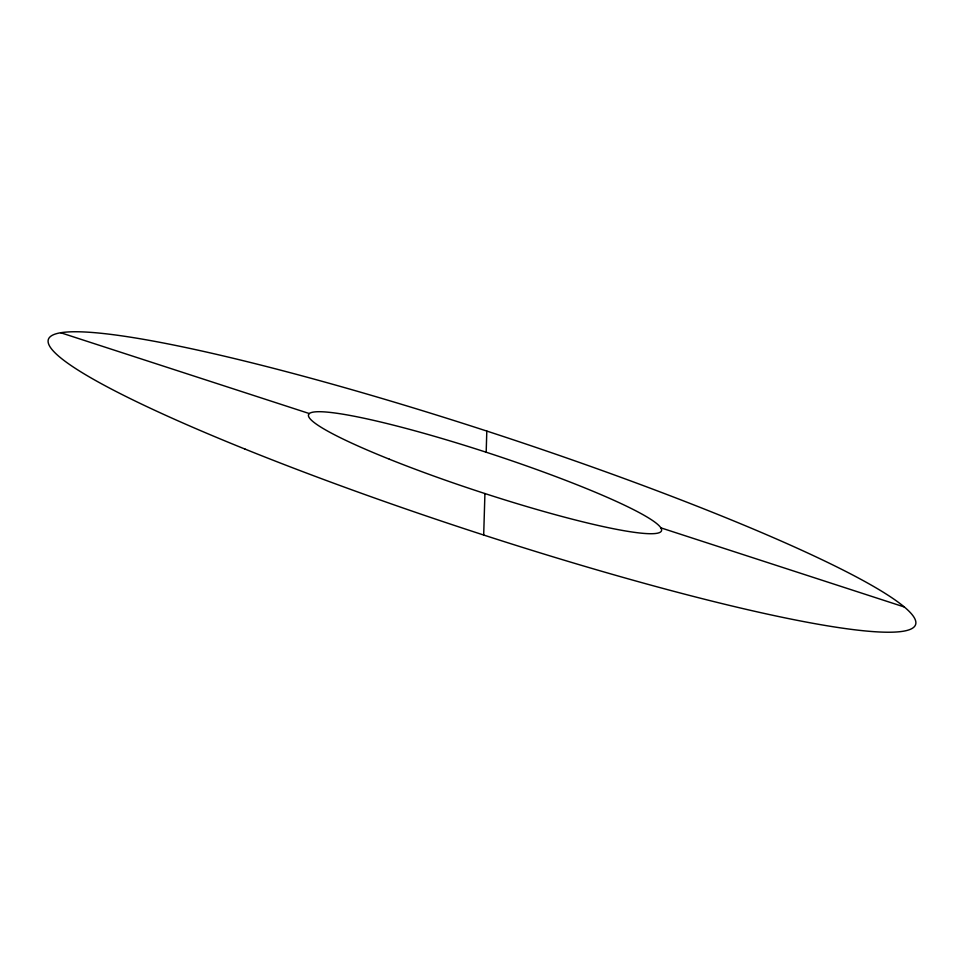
<?xml version="1.0" encoding="UTF-8"?>
<svg xmlns="http://www.w3.org/2000/svg" width="964" height="964" viewBox="0 0 964 964"><rect width="100%" height="100%" fill="white"/><g stroke="black" fill="none" stroke-linecap="round" stroke-linejoin="round"><path stroke-width="1.45" d="M483.687 535.032L484.928 493.556M486.181 452.224L486.808 431.065M60.672 332.725L309.324 413.556M660.834 527.838L904.34 606.995M389.36 459.201A185.787 19.834 18.2 0 0 661.4 530.995A185.787 19.834 18.2 0 0 404.265 427.944A185.787 19.834 18.2 0 0 389.36 459.201M245.013 449.079A456.478 49.899 18.2 0 0 915.246 625.395A456.478 49.899 18.2 0 0 285.633 371.477A456.478 49.899 18.2 0 0 245.013 449.079"/></g></svg>
